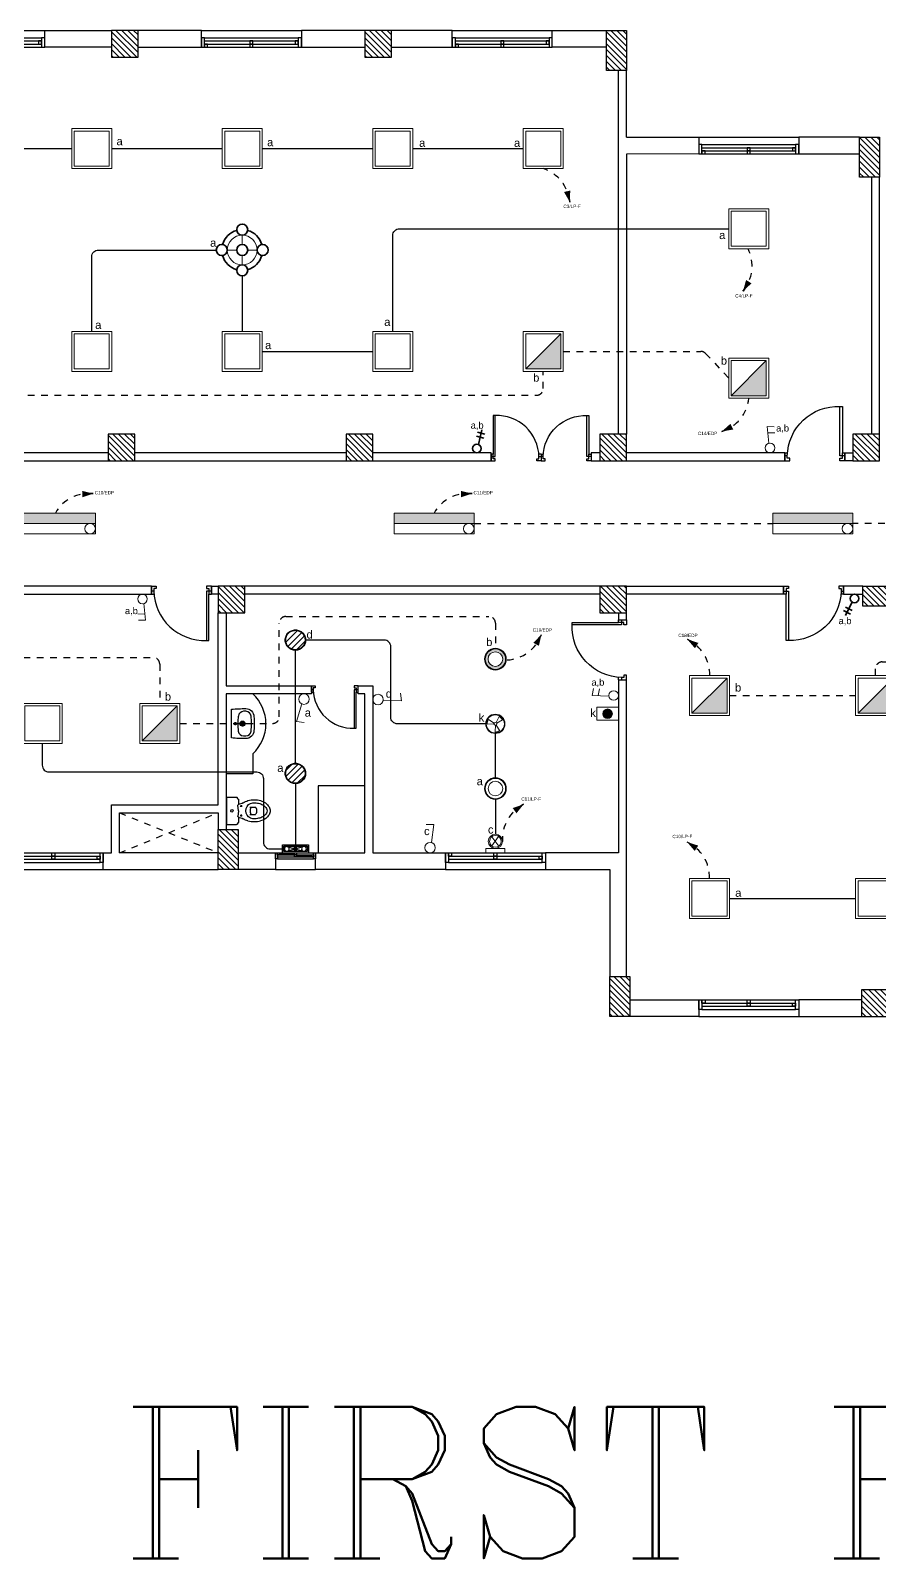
# Model space of a CAD drawing. Header units: metres. Extents: x -15180 to 61, y 475 to 24106.
# Drawn here: x 16.27 to 29, y 474.58 to 497.49 of the extents above; entities that cross this region are included whole.
import ezdxf

# ---------------------------------------------------------------- set-up
doc = ezdxf.new("R2010")
doc.units = ezdxf.units.M
doc.header["$MEASUREMENT"] = 0
for name, pattern in [('$0$DASHED2', [0.375, 0.25, -0.125]), ('A-1st-WALL$0$HIDDEN2', [0.1875, 0.125, -0.0625]), ('ACAD_ISO02W100', [15, 12, -3]), ('DASHED', [0.75, 0.5, -0.25]), ('DASHED2', [0.375, 0.25, -0.125]), ('HIDDEN', [0.375, 0.25, -0.125])]:
    doc.linetypes.add(name, pattern=pattern)
doc.layers.get('0').update_dxf_attribs({"color": 8})
for name, color, linetype, lineweight in [('.', 7, 'Continuous', 9), ('E-TEXT-I', 4, 'Continuous', 30), ('E-Wires-G', 6, 'Continuous', 35), ('lighting linea', 3, 'DASHED2', 0), ('Lighting W', 2, 'Continuous', 30), ('luminairs', 3, 'Continuous', 9), ('switches', 4, 'Continuous', 9)]:
    doc.layers.add(name, color=color, linetype=linetype, lineweight=lineweight)
for name, color, linetype in [('A-1st-TOI$0$A-FLOR-PFIX', 140, 'Continuous'), ('A-1st-WALL$0$A-DOOR', 151, 'Continuous'), ('A-1st-WALL$0$A-FLOR-OVHD', 120, 'A-1st-WALL$0$HIDDEN2'), ('A-1st-WALL$0$A-GLAZ', 121, 'Continuous'), ('A-1st-WALL$0$A-WALL', 254, 'Continuous'), ('A-1st-WALL$0$A-WALL-ELEV', 31, 'Continuous'), ('A-COL-FNL$0$A-COLS-CONC', 6, 'Continuous'), ('A-COL-FNL$0$A-HTCH', 80, 'Continuous'), ('A-HTCH', 80, 'Continuous'), ('E-LEADER', 30, 'Continuous'), ('elec AC-EQUIPMENT_(Existing)', 3, 'Continuous'), ('FAN', 100, 'DASHED'), ('Layer1', 24, 'ACAD_ISO02W100')]:
    doc.layers.add(name, color=color, linetype=linetype)
doc.styles.add('ROMANC', font='romanc.shx', dxfattribs={"height": 3})
doc.styles.get("Standard").update_dxf_attribs({"font": 'arial.ttf'})

# ---------------------------------------------------------------- blocks, each defined once
blk = doc.blocks.new('A-1st-TOI$0$xx')
for p, q in [((230842.965, 3373964.571), (230843.05, 3373964.571)), ((230842.985, 3373964.461), (230843.03, 3373964.461)), ((230843.007, 3373964.529), (230843.007, 3373964.629)), ((230843.007, 3373964.484), (230843.007, 3373964.439))]:
    blk.add_line(p, q)
blk.add_lwpolyline([(230843.222, 3373964.406), (230842.792, 3373964.406, -0.025815), (230842.782, 3373964.621, -0.414214), (230842.902, 3373964.741, -0.047619), (230843.112, 3373964.741, -0.414214), (230843.232, 3373964.621, -0.025815)], format="xyb", close=True)
for centre, radius in [((230843.007, 3373964.571), 0.0375), ((230843.007, 3373964.571), 0.026), ((230843.007, 3373964.461), 0.0175)]:
    blk.add_circle(centre, radius)
for centre, radius, start, end in [((230842.902, 3373964.62), 0.08, 96.1194, 179.7054), ((230843.007, 3373963.641), 1.065, 83.8806, 96.1194), ((230843.112, 3373964.62), 0.08, 0.2946, 83.8806), ((230844.868, 3373964.611), 2.046, 179.7054, 180.6902), ((230842.902, 3373964.588), 0.08, 180.6902, 263.8874), ((230843.007, 3373965.566), 1.065, 263.8874, 276.1126), ((230843.112, 3373964.587), 0.08, 276.1126, 359.3098), ((230841.146, 3373964.61), 2.046, 359.3098, 0.2946)]:
    blk.add_arc(centre, radius, start, end)
blk = doc.blocks.new('A-1st-TOI$0$TOILET')
at = {"layer": 'A-1st-TOI$0$A-FLOR-PFIX'}
for p, q in [((-206, 79), (-206, -69)), ((201, 83), (-201, 83)), ((206, 79), (206, -69)), ((-176, -95), (-202, -77)), ((-93, -97), (-170, -97)), ((-87, -90), (-90, -95)), ((0, -97), (-83, -88)), ((0, -97), (83, -88)), ((86, -90), (88, -95)), ((170, -97), (92, -97)), ((176, -95), (202, -77))]:
    blk.add_line(p, q, dxfattribs=at)
at = {"layer": 'A-1st-TOI$0$A-FLOR-PFIX', "color": 8}
for p, q in [((-57, -139), (-86, -139)), ((-72, -125), (-72, -154)), ((87, -139), (58, -139)), ((72, -124), (72, -154)), ((-53, -269), (-53, -354)), ((53, -269), (53, -354))]:
    blk.add_line(p, q, dxfattribs=at)
at = {"layer": 'A-1st-TOI$0$A-FLOR-PFIX', "extrusion": (0, 0, -1)}
for centre, major_axis, start_param, end_param in [((-201, 79), (3.27, -3.27), 2.356194, 3.926991), ((201, 79), (3.27, 3.27), 5.497787, 7.068583), ((-196, -69), (6.53, 6.53), 2.976444, 3.926991), ((-170, -88), (6.53, 6.53), 2.356194, 2.976444), ((88, -310), (177, 177), 4.208831, 4.530769), ((0, -329), (85.8, 85.8), 3.768292, 7.227283), ((-243, -96), (102, -102), -0.779719, -0.263382), ((-93, -93), (2.61, 2.61), 1.293407, 2.356194), ((-83, -92), (2.61, -2.61), 2.864203, 4.034681), ((83, -92), (2.61, -2.61), 3.819301, 5.127948), ((92, -93), (2.61, -2.61), 0.785398, 1.986355), ((243, -96), (102, 102), 3.404975, 3.921312), ((-88, -310), (177, -177), -1.389176, -1.067238), ((170, -88), (6.53, -6.53), 0.165149, 0.785398), ((196, -69), (6.53, -6.53), -0.785398, 0.165149), ((173, -335), (240, -240), 2.356194, 2.638034), ((173, -335), (240, 240), 3.645151, 3.926991), ((88, -360), (177, 177), 3.316917, 3.645151), ((173, -335), (207, -207), 2.074355, 2.310238), ((88, -360), (145, 145), 3.316917, 3.645151), ((-88, -360), (145, -145), -0.503558, -0.175324), ((-173, -335), (207, 207), 0.831354, 1.067238), ((-88, -360), (177, -177), -0.503558, -0.175324), ((-173, -335), (240, -240), -1.067238, -0.785398), ((-173, -335), (240, 240), 0.785398, 1.067238), ((34, -397), (131, -131), 1.320326, 1.74612), ((34, -397), (98.1, 98.1), 2.891122, 3.316917), ((0, -455), (83.6, -83.6), 0.785398, 1.320326), ((0, -455), (50.9, -50.9), 0.785398, 1.320326), ((0, -455), (50.9, 50.9), 1.821267, 2.356194), ((0, -455), (83.6, 83.6), 1.821267, 2.356194), ((-34, -397), (98.1, -98.1), -0.175324, 0.250471), ((-34, -397), (131, 131), 1.395472, 1.821267)]:
    blk.add_ellipse(centre, major_axis=major_axis, ratio=1, start_param=start_param, end_param=end_param, dxfattribs=at)
at = {"layer": 'A-1st-TOI$0$A-FLOR-PFIX', "color": 8, "extrusion": (0, 0, -1)}
for centre, major_axis, start_param, end_param in [((0, 0), (13.1, -13.1), 0.785398, 3.926991), ((0, 0), (13.1, -13.1), 3.926991, 7.068583), ((-72, -139), (5.72, 5.72), 3.926991, 7.068583), ((-72, -139), (5.72, 5.72), 0.785398, 3.926991), ((72, -139), (5.72, 5.72), 3.926991, 7.068583), ((72, -139), (5.72, 5.72), 0.785398, 3.926991), ((0, -435), (111, 111), 5.153406, 5.842169), ((-49, -354), (2.61, 2.61), 2.846054, 3.926991), ((0, -261), (76.9, -76.9), 0.295539, 1.275258), ((49, -354), (2.61, -2.61), -0.785398, 0.295539)]:
    blk.add_ellipse(centre, major_axis=major_axis, ratio=1, start_param=start_param, end_param=end_param, dxfattribs=at)
blk = doc.blocks.new('A-1st-TOI')
at = {"layer": 'A-1st-TOI$0$A-FLOR-PFIX'}
for p, q in [((18186, 5172), (17786, 5170)), ((17786, 5170), (17786, 3972)), ((18186, 4272), (18186, 3972)), ((18186, 3972), (17786, 3972)), ((19866, 3790), (19166, 3790)), ((19166, 3790), (19166, 2790)), ((19866, 2790), (19866, 3790)), ((19166, 2790), (19866, 2790))]:
    blk.add_line(p, q, dxfattribs=at)
blk.add_arc((17775, 4722), 609, 312.3788, 47.4217, dxfattribs=at)
at = {"layer": 'A-1st-TOI$0$A-FLOR-PFIX', "xscale": 1000, "yscale": 1000, "zscale": 1000, "rotation": 270}
blk.add_blockref('A-1st-TOI$0$xx', (-3373946538, 230847732), dxfattribs=at)
at = {"layer": 'A-1st-TOI$0$A-FLOR-PFIX', "rotation": 90}
blk.add_blockref('A-1st-TOI$0$TOILET', (17874, 3418), dxfattribs=at)
blk = doc.blocks.new('A-1st-WALL$0$DOO1')
at = {"layer": 'A-1st-WALL$0$A-DOOR'}
for q in [(-74, -74), (-34, -120)]:
    blk.add_line((-74, -120), q, dxfattribs=at)
blk.add_lwpolyline([(-37, -74), (-74, -74), (-74, 0), (0, 0), (0, -37), (-37, -37), (-37, -74, 0.418149), (752, -814)], format="xyb", dxfattribs=at)
blk.add_lwpolyline([(826, -74), (752, -74), (752, -814), (789, -814), (789, -120), (826, -120), (826, 0), (752, 0), (752, -37), (789, -37), (789, -120)], dxfattribs=at)
blk = doc.blocks.new('A-1st-WALL$0$Win 1600')
for p, q in [((-750, 150), (750, 150)), ((-750, 100), (750, 100)), ((-750, 50), (750, 50)), ((-750, 0), (750, 0))]:
    blk.add_line(p, q)
for points in [[(-800, 0), (-750, 0), (-750, 150), (-800, 150)], [(-750, 0), (-700, 0), (-700, 50), (-750, 50)], [(-25, 50), (25, 50), (25, 100), (-25, 100)], [(-25, 0), (25, 0), (25, 50), (-25, 50)], [(700, 50), (750, 50), (750, 100), (700, 100)], [(750, 0), (800, 0), (800, 150), (750, 150)]]:
    blk.add_lwpolyline(points, close=True)
blk = doc.blocks.new('A-1st-WALL$0$Win 1000')
for p, q in [((-450, 150), (450, 150)), ((-450, 100), (450, 100)), ((-450, 50), (450, 50)), ((-450, 0), (450, 0)), ((-25, 25), (-400, 25)), ((25, 75), (400, 75))]:
    blk.add_line(p, q)
for points in [[(-500, 0), (-450, 0), (-450, 150), (-500, 150)], [(-450, 0), (-400, 0), (-400, 50), (-450, 50)], [(-25, 50), (25, 50), (25, 100), (-25, 100)], [(-25, 0), (25, 0), (25, 50), (-25, 50)], [(400, 50), (450, 50), (450, 100), (400, 100)], [(450, 0), (500, 0), (500, 150), (450, 150)]]:
    blk.add_lwpolyline(points, close=True)
blk = doc.blocks.new('A-1st-WALL')
blk.add_line((23671, 5380), (23791, 5380))
at = {"layer": 'A-1st-WALL$0$A-FLOR-OVHD'}
for p, q in [((16186, 2786), (17666, 3390)), ((16186, 3390), (17666, 2790))]:
    blk.add_line(p, q, dxfattribs=at)
at = {"layer": 'A-1st-WALL$0$A-WALL'}
for p, q in [((15066, 14866), (15066, 15116)), ((15066, 15116), (16066, 15116)), ((17416, 15116), (16466, 15116)), ((17416, 14866), (17416, 15116)), ((19866, 15116), (18916, 15116)), ((18916, 15116), (18916, 14866)), ((21179, 15116), (20266, 15116)), ((21179, 14866), (21179, 15116)), ((22679, 15116), (23491, 15116)), ((22679, 14866), (22679, 15116)), ((16066, 14866), (15066, 14866)), ((16466, 14866), (17416, 14866)), ((18916, 14866), (19866, 14866)), ((20266, 14866), (21179, 14866)), ((23491, 14866), (22679, 14866)), ((23671, 9066), (23671, 14516)), ((23791, 13516), (23791, 14516)), ((23791, 13516), (24876, 13516)), ((24876, 13516), (24876, 13266)), ((27286, 13516), (26376, 13516)), ((26376, 13516), (26376, 13266)), ((24876, 13266), (23791, 13264)), ((23791, 13264), (23791, 9066)), ((26376, 13266), (27286, 13266)), ((27466, 12916), (27466, 9066)), ((27586, 9066), (27586, 12916)), ((16016, 8786), (14325, 8786)), ((19586, 8786), (16416, 8786)), ((21760, 8786), (19986, 8786)), ((21760, 8666), (21760, 8786)), ((23391, 8785), (23260, 8786)), ((23260, 8786), (23260, 8666)), ((26167, 8786), (23791, 8786)), ((26167, 8666), (26167, 8786)), ((27067, 8666), (27067, 8786)), ((27067, 8786), (27186, 8786)), ((14325, 8666), (16016, 8666)), ((16416, 8666), (19586, 8666)), ((19986, 8666), (21760, 8666)), ((23260, 8666), (23391, 8665)), ((23791, 8666), (26167, 8666)), ((27186, 8666), (27067, 8666)), ((16666, 6786), (12666, 6786)), ((12666, 6666), (16666, 6666)), ((16666, 6786), (16666, 6666)), ((17566, 6786), (17566, 6666)), ((17566, 6786), (17666, 6786)), ((17666, 6666), (17566, 6666)), ((23386, 6786), (18066, 6786)), ((23386, 6666), (18066, 6666)), ((23791, 6786), (26149, 6786)), ((26149, 6666), (23791, 6666)), ((26149, 6786), (26149, 6666)), ((27336, 6786), (27049, 6786)), ((27049, 6786), (27049, 6666)), ((27049, 6666), (27336, 6666)), ((17666, 3506), (17666, 6386)), ((17786, 6386), (17786, 5290)), ((23671, 6386), (23671, 6280)), ((23671, 6280), (23791, 6280)), ((23791, 6280), (23791, 6386)), ((17786, 5290), (19066, 5290)), ((19066, 5290), (19066, 5170)), ((19766, 5170), (19766, 5290)), ((19766, 5290), (19986, 5290)), ((19986, 5290), (19986, 2786)), ((23671, 5380), (23671, 2786)), ((23791, 932), (23791, 5380)), ((19066, 5170), (17786, 5170)), ((17786, 5170), (17786, 3136)), ((19866, 5170), (19766, 5170)), ((19866, 2786), (19866, 5170)), ((16066, 2786), (16066, 3506)), ((16066, 3506), (17666, 3506)), ((16186, 2786), (16186, 3390)), ((16186, 3390), (17666, 3390)), ((17666, 3390), (17666, 3136)), ((15945, 2536), (15945, 2786)), ((15945, 2786), (16066, 2786)), ((17666, 2790), (16186, 2786)), ((17966, 2786), (18526, 2786)), ((18526, 2786), (18526, 2536)), ((19126, 2540), (19126, 2786)), ((19126, 2786), (19866, 2786)), ((19986, 2786), (21076, 2786)), ((21076, 2786), (21076, 2540)), ((23671, 2786), (22576, 2786)), ((22576, 2786), (22576, 2536)), ((15945, 2536), (17666, 2536)), ((18526, 2536), (17966, 2536)), ((21076, 2540), (19126, 2540)), ((22576, 2536), (23541, 2536)), ((23541, 2536), (23541, 932)), ((23841, 582), (24876, 582)), ((24876, 582), (24876, 332)), ((27316, 582), (26376, 582)), ((26376, 582), (26376, 332)), ((24876, 332), (23841, 332)), ((26376, 332), (27316, 333))]:
    blk.add_line(p, q, dxfattribs=at)
at = {"layer": 'A-1st-WALL$0$A-WALL-ELEV'}
for p, q in [((13566, 15116), (15066, 15116)), ((17416, 15116), (18916, 15116)), ((21179, 15116), (22679, 15116)), ((24876, 13516), (26376, 13516)), ((14445, 2536), (15945, 2536)), ((18526, 2536), (19126, 2536)), ((21076, 2536), (22576, 2536)), ((24876, 332), (26376, 332))]:
    blk.add_line(p, q, dxfattribs=at)
at = {"layer": 'A-1st-WALL$0$A-DOOR', "xscale": -1}
for p, rotation in [((26241, 8666), 180), ((23791, 5454), 270.000000007871)]:
    blk.add_blockref('A-1st-WALL$0$DOO1', p, dxfattribs=dict(at, rotation=rotation))
at = {"layer": 'A-1st-WALL$0$A-DOOR'}
for p, xscale, yscale, zscale, rotation in [((22449, 8666), 0.8335380578479997, 0.8335380578479997, 0.8335380578479997, 179.9999999921326), ((22572, 8666), -0.833538057848006, 0.8335380578480058, 0.8335380578479997, 179.9999799067942), ((19123, 5290), 0.7780309869113328, 0.7780309869113328, 0.7780309869113328, 359.9999999921326)]:
    blk.add_blockref('A-1st-WALL$0$DOO1', p, dxfattribs=dict(at, xscale=xscale, yscale=yscale, zscale=zscale, rotation=rotation))
blk.add_blockref('A-1st-WALL$0$DOO1', (16740, 6786), dxfattribs=at)
at = {"layer": 'A-1st-WALL$0$A-DOOR', "xscale": -1}
blk.add_blockref('A-1st-WALL$0$DOO1', (26975, 6786), dxfattribs=at)
at = {"layer": 'A-1st-WALL$0$A-GLAZ', "xscale": 0.9374999999999997, "yscale": 0.9374999999999997, "zscale": 0.9374999999999997}
for p in [(14316, 14866), (18166, 14866), (21929, 14866), (25626, 13266)]:
    blk.add_blockref('A-1st-WALL$0$Win 1600', p, dxfattribs=at)
at = {"layer": 'A-1st-WALL$0$A-GLAZ', "rotation": 180}
for name, p, xscale, yscale, zscale in [('A-1st-WALL$0$Win 1600', (15195, 2786), -0.9374999999999997, 0.9374999999999997, 0.9374999999999997), ('A-1st-WALL$0$Win 1000', (18826, 2786), -0.5999999999097964, 0.5999999999097964, 0.5999999999097964), ('A-1st-WALL$0$Win 1600', (21826, 2786), -0.9374999999999997, 0.9374999999999997, 0.9374999999999997), ('A-1st-WALL$0$Win 1600', (25626, 582), -0.9374999999999997, 0.9374999999999997, 0.9374999999999997)]:
    blk.add_blockref(name, p, dxfattribs=dict(at, xscale=xscale, yscale=yscale, zscale=zscale))
blk = doc.blocks.new('A-COL-FNL')
at = {"layer": 'A-COL-FNL$0$A-HTCH'}
h = blk.add_hatch(dxfattribs=at)
h.set_pattern_fill('ANSI31', color=256, scale=500, angle=90)
h.paths.add_polyline_path([(16466, 15116), (16066, 15116), (16066, 14716), (16466, 14716)])
h = blk.add_hatch(dxfattribs=at)
h.set_pattern_fill('ANSI31', color=256, scale=500, angle=90)
h.paths.add_polyline_path([(20266, 15116), (19866, 15116), (19866, 14716), (20266, 14716)])
h = blk.add_hatch(dxfattribs=at)
h.set_pattern_fill('ANSI31', color=256, scale=500, angle=90)
h.paths.add_polyline_path([(23491, 15116), (23791, 15116), (23791, 14516), (23491, 14516)])
h = blk.add_hatch(dxfattribs=at)
h.set_pattern_fill('ANSI31', color=256, scale=500, angle=90)
h.paths.add_polyline_path([(27286, 13516), (27586, 13516), (27586, 12916), (27286, 12916)])
h = blk.add_hatch(dxfattribs=at)
h.set_pattern_fill('ANSI31', color=256, scale=500, angle=90)
h.paths.add_polyline_path([(16416, 9066), (16016, 9066), (16016, 8666), (16416, 8666)])
h = blk.add_hatch(dxfattribs=at)
h.set_pattern_fill('ANSI31', color=256, scale=500, angle=90)
h.paths.add_polyline_path([(19986, 9066), (19586, 9066), (19586, 8666), (19986, 8666)])
h = blk.add_hatch(dxfattribs=at)
h.set_pattern_fill('ANSI31', color=256, scale=500, angle=90)
h.paths.add_polyline_path([(23791, 8666), (23791, 9066), (23391, 9066), (23391, 8666)])
h = blk.add_hatch(dxfattribs=at)
h.set_pattern_fill('ANSI31', color=256, scale=500, angle=90)
h.paths.add_polyline_path([(27586, 8666), (27586, 9066), (27186, 9066), (27186, 8666)])
h = blk.add_hatch(dxfattribs=at)
h.set_pattern_fill('ANSI31', color=256, scale=500, angle=90)
h.paths.add_polyline_path([(18066, 6786), (17666, 6786), (17666, 6386), (18066, 6386)])
h = blk.add_hatch(dxfattribs=at)
h.set_pattern_fill('ANSI31', color=256, scale=500, angle=90)
h.paths.add_polyline_path([(23791, 6386), (23791, 6786), (23391, 6786), (23391, 6386)])
h = blk.add_hatch(dxfattribs=at)
h.set_pattern_fill('ANSI31', color=256, scale=500, angle=90)
h.paths.add_polyline_path([(27336, 6486), (27336, 6786), (27836, 6786), (27836, 6486)])
h = blk.add_hatch(dxfattribs=at)
h.set_pattern_fill('ANSI31', color=256, scale=500, angle=90)
h.paths.add_polyline_path([(17666, 3136), (17966, 3136), (17966, 2536), (17666, 2536)])
h = blk.add_hatch(dxfattribs=at)
h.set_pattern_fill('ANSI31', color=256, scale=500, angle=90)
h.paths.add_polyline_path([(23541, 932), (23841, 932), (23841, 332), (23541, 332)])
h = blk.add_hatch(dxfattribs=at)
h.set_pattern_fill('ANSI31', color=256, scale=500, angle=90)
h.paths.add_polyline_path([(27716, 332), (27716, 732), (27316, 732), (27316, 332)])
at = {"layer": 'A-COL-FNL$0$A-COLS-CONC'}
for points in [[(16066, 14716), (16466, 14716), (16466, 15116), (16066, 15116)], [(19866, 14716), (20266, 14716), (20266, 15116), (19866, 15116)], [(23491, 15116), (23791, 15116), (23791, 14516), (23491, 14516)], [(27286, 13516), (27586, 13516), (27586, 12916), (27286, 12916)], [(16016, 8666), (16416, 8666), (16416, 9066), (16016, 9066)], [(19586, 8666), (19986, 8666), (19986, 9066), (19586, 9066)], [(23791, 8666), (23791, 9066), (23391, 9066), (23391, 8666)], [(27586, 8666), (27586, 9066), (27186, 9066), (27186, 8666)], [(17666, 6386), (18066, 6386), (18066, 6786), (17666, 6786)], [(23791, 6386), (23791, 6786), (23391, 6786), (23391, 6386)], [(27336, 6486), (27336, 6786), (27836, 6786), (27836, 6486)], [(17666, 3136), (17966, 3136), (17966, 2536), (17666, 2536)], [(23541, 932), (23841, 932), (23841, 332), (23541, 332)], [(27716, 332), (27716, 732), (27316, 732), (27316, 332)]]:
    blk.add_lwpolyline(points, close=True, dxfattribs=at)
blk = doc.blocks.new('60 x60')
at = {"layer": 'luminairs', "color": 3}
for points in [[(-0.6, -0.6), (0, -0.6), (0, 0), (-0.6, 0)], [(-0.563, -0.563), (-0.037, -0.563), (-0.037, -0.037), (-0.563, -0.037)]]:
    blk.add_lwpolyline(points, close=True, dxfattribs=at)
blk = doc.blocks.new('6w')
at = {"layer": 'A-HTCH', "ltscale": 0.5}
h = blk.add_hatch(dxfattribs=at)
h.set_pattern_fill('ANSI31', color=4, scale=0.2)
h.set_pattern_definition([(45, (26.984813, -391.67108), (-0.0176776695, 0.0176776695), [])])
h.paths.add_polyline_path([(0.0553, 0, 1), (-0.0553, 0, 1)])
at = {"layer": 'Layer1', "color": 6}
for radius in [0.059, 0.0582, 0.0573, 0.0565]:
    blk.add_circle((0, 0), radius, dxfattribs=at)
blk = doc.blocks.new('ghj')
at = {"layer": 'luminairs', "color": 4}
for radius in [0.258, 0.254, 0.251, 0.247, 0.242, 0.173]:
    blk.add_circle((-585.379, 173.54), radius, dxfattribs=at)
blk = doc.blocks.new('fdr')
at = {"layer": 'luminairs'}
for p, q in [((-234.38, 29.094), (-234.3, 28.987)), ((-234.298, 29.093), (-234.377, 28.985))]:
    blk.add_line(p, q, dxfattribs=at)
blk.add_lwpolyline([(-234.231, 29.172), (-234.449, 29.172), (-234.449, 29.122), (-234.231, 29.122)], close=True, dxfattribs=at)
at = {"layer": 'luminairs', "color": 2, "linetype": 'Continuous', "lineweight": 20}
for radius in [0.0813, 0.0669]:
    blk.add_circle((-234.34, 29.041), radius, dxfattribs=at)
blk = doc.blocks.new('CHANDI1')
at = {"color": 2}
for p, q in [((1281638, 112055), (1281638, 111915)), ((1281555, 111832), (1281415, 111832)), ((1281861, 111832), (1281720, 111832)), ((1281638, 111749), (1281638, 111609))]:
    blk.add_line(p, q, dxfattribs=at)
blk.add_circle((1281638, 111832), 223, dxfattribs=at)
at = {"layer": 'E-Wires-G', "color": 4}
for centre in [(1281638, 112138), (1281332, 111832), (1281638, 111832), (1281944, 111832), (1281638, 111526)]:
    blk.add_circle(centre, 82.8, dxfattribs=at)
at = {"layer": 'E-Wires-G', "color": 2}
for start, end in [(105.5602, 164.4398), (15.5602, 74.4398), (195.5602, 254.4398), (285.5602, 344.4398)]:
    blk.add_arc((1281638, 111832), 306, start, end, dxfattribs=at)
blk = doc.blocks.new('F2E')
at = {"layer": '.', "linetype": 'Continuous', "lineweight": 0, "ltscale": 0.4}
h = blk.add_hatch(color=3, dxfattribs=at)
h.dxf.hatch_style = 1
h.paths.add_polyline_path([(0.263, 0.263), (-0.263, -0.263), (0.263, -0.263)])
at = {"layer": 'luminairs', "linetype": 'Continuous', "lineweight": 0, "ltscale": 0.4}
blk.add_line((-0.263, -0.263), (0.263, 0.263), dxfattribs=at)
at = {"layer": 'luminairs', "color": 3}
for points in [[(0.3, 0.3), (-0.3, 0.3), (-0.3, -0.3), (0.3, -0.3)], [(0.263, 0.263), (-0.263, 0.263), (-0.263, -0.263), (0.263, -0.263)]]:
    blk.add_lwpolyline(points, close=True, dxfattribs=at)
blk = doc.blocks.new('F5E')
at = {"layer": '.', "linetype": 'Continuous', "lineweight": 0, "ltscale": 0.4}
h = blk.add_hatch(color=4, dxfattribs=at)
h.dxf.hatch_style = 1
h.paths.add_polyline_path([(-0.153, 0, 1), (0.153, 0, 1)])
h.paths.add_polyline_path([(0.11, 0, -1), (-0.11, 0, -1)], flags=16)
at = {"layer": 'luminairs', "color": 4}
for radius in [0.163, 0.161, 0.159, 0.156, 0.153, 0.11]:
    blk.add_circle((0, 0), radius, dxfattribs=at)
blk = doc.blocks.new('F3E')
at = {"layer": '.', "linetype": 'Continuous', "lineweight": 0, "ltscale": 0.4}
h = blk.add_hatch(color=4, dxfattribs=at)
h.dxf.hatch_style = 1
h.paths.add_polyline_path([(-0.6, 0.156), (-0.6, 0), (0.51, 0, -0.070757), (0.532, 0), (0.6, 0), (0.6, 0.156)])
at = {"layer": 'luminairs', "color": 4}
blk.add_line((-0.6, 0), (0.6, 0), dxfattribs=at)
blk.add_lwpolyline([(0.6, -0.156), (-0.6, -0.156), (-0.6, 0.156), (0.6, 0.156), (0.6, -0.156)], dxfattribs=at)
blk.add_circle((0.521, -0.078), 0.0788, dxfattribs=at)
blk = doc.blocks.new('A$C48E663F1')
at = {"layer": 'switches', "color": 4, "linetype": 'Continuous', "ltscale": 0.02}
for p, q in [((0.092, 0.175), (0.006, 0.202)), ((0.035, 0.051), (0.125, 0.247)), ((0.125, 0.247), (0.039, 0.273))]:
    blk.add_line(p, q, dxfattribs=at)
blk.add_circle((0, 0), 0.0616, dxfattribs=at)
blk = doc.blocks.new('3')
at = {"layer": 'Layer1', "color": 4, "linetype": 'Continuous', "lineweight": 35, "ltscale": 0.02}
for p, q in [((-269.519, 47.114), (-269.354, 47.233)), ((-269.407, 47.131), (-269.465, 47.216)), ((-269.361, 47.162), (-269.42, 47.247))]:
    blk.add_line(p, q, dxfattribs=at)
blk.add_circle((-269.571, 47.087), 0.0583, dxfattribs=at)
blk = doc.blocks.new('s sw')
at = {"layer": 'switches', "color": 4, "linetype": 'Continuous', "ltscale": 0.02}
for p, q in [((0.042, 0.137), (0.152, 0.374)), ((0.152, 0.374), (0.047, 0.406))]:
    blk.add_line(p, q, dxfattribs=at)
blk.add_circle((0, 0.075), 0.0748, dxfattribs=at)
blk = doc.blocks.new('*X14')
at = {"color": 0}
for p, q in [((15.928, -9.36), (15.961, -9.326)), ((15.961, -9.393), (15.928, -9.361)), ((15.929, -9.368), (15.969, -9.327)), ((15.929, -9.35), (15.951, -9.328)), ((15.969, -9.393), (15.929, -9.353)), ((15.95, -9.391), (15.93, -9.371)), ((15.931, -9.374), (15.976, -9.33)), ((15.975, -9.39), (15.931, -9.346)), ((15.934, -9.38), (15.981, -9.333)), ((15.981, -9.387), (15.934, -9.34)), ((15.986, -9.383), (15.938, -9.336)), ((15.939, -9.385), (15.986, -9.337)), ((15.989, -9.378), (15.943, -9.332)), ((15.944, -9.388), (15.99, -9.342)), ((15.992, -9.372), (15.949, -9.329)), ((15.95, -9.391), (15.993, -9.348)), ((15.994, -9.365), (15.956, -9.327)), ((15.957, -9.393), (15.994, -9.355)), ((15.995, -9.357), (15.965, -9.327)), ((15.965, -9.393), (15.994, -9.364)), ((15.991, -9.344), (15.977, -9.331)), ((15.979, -9.388), (15.989, -9.378))]:
    blk.add_line(p, q, dxfattribs=at)
blk = doc.blocks.new('A$C59890BCA_(Existing)')
at = {"layer": 'elec AC-EQUIPMENT_(Existing)'}
for p, q in [((0.301, 0.341), (0.089, 0.341)), ((0.089, 0.341), (0.089, -0.337)), ((0.266, 0.306), (0.124, 0.306)), ((0.124, 0.306), (0.124, -0.301)), ((0.131, 0.23), (0.181, 0.053)), ((0.207, 0.053), (0.258, 0.23)), ((0.266, -0.301), (0.266, 0.306)), ((0.301, -0.337), (0.301, 0.341)), ((0.089, -0.337), (0.301, -0.337)), ((0.124, -0.301), (0.266, -0.301)), ((0.131, -0.215), (0.181, -0.038)), ((0.207, -0.038), (0.258, -0.215))]:
    blk.add_line(p, q, dxfattribs=at)
blk.add_lwpolyline([(0.556, 0.007, 0, 0.0677, 0), (0.421, 0.007, 0, 0, 0), (0.06, 0.007, 0, 0, 0), (0.026, -0.075, 0, 0, 0), (0.026, 0.101, 0, 0, 0), (-0.008, 0.007, 0, 0, 0), (-0.198, 0.007, 0, 0, 0)], format="xyseb", dxfattribs=at)
for centre, radius in [((0.194, 0.23), 0.0637), ((0.194, 0.007), 0.0472), ((0.194, -0.215), 0.0637)]:
    blk.add_circle(centre, radius, dxfattribs=at)
at = {"layer": 'elec AC-EQUIPMENT_(Existing)', "xscale": -1.409865667889067, "yscale": 1.409865667889067, "zscale": 1.409865667889067, "rotation": 90}
blk.add_blockref('*X14', (-13.002, 22.51), dxfattribs=at)
blk = doc.blocks.new('A$C6E751D52')
at = {"layer": 'elec AC-EQUIPMENT_(Existing)', "ltscale": 0.002, "xscale": -0.5752911526835623, "yscale": 0.5752911526835623, "zscale": 0.5752911526835623, "rotation": 270.1146881545241}
blk.add_blockref('A$C59890BCA_(Existing)', (0.751, -0.423), dxfattribs=at)
blk = doc.blocks.new('FANN')
at = {"color": 4, "linetype": 'Continuous', "lineweight": 0}
for radius in [0.646, 0.606, 0.0975]:
    blk.add_circle((73.86, 106.47), radius, dxfattribs=at)
at = {"layer": 'FAN', "color": 2, "linetype": 'Continuous', "lineweight": 0}
for p, q in [((73.86, 106.56), (73.85, 107.01)), ((73.92, 106.55), (74.15, 106.93)), ((73.77, 106.47), (73.32, 106.49)), ((73.78, 106.42), (73.4, 106.18)), ((73.91, 106.38), (74.12, 105.98)), ((73.95, 106.42), (74.34, 106.2)), ((74.25, 106.08), (74.25, 106.08))]:
    blk.add_line(p, q, dxfattribs=at)
for start, end in [(57.7875, 91.3243), (177.7875, 211.3243), (297.7875, 331.3243)]:
    blk.add_arc((73.86, 106.47), 0.546, start, end, dxfattribs=at)
blk = doc.blocks.new('SPEED SW')
at = {"layer": '.', "linetype": 'Continuous', "ltscale": 0.4}
h = blk.add_hatch(color=2, dxfattribs=at)
h.dxf.hatch_style = 1
h.paths.add_polyline_path([(-0.05, 0.113, 1), (0.05, 0.113, 1)])
at = {"layer": 'lighting linea', "color": 4, "linetype": 'Continuous', "ltscale": 0.4}
blk.add_lwpolyline([(0.068, 0.225), (-0.068, 0.225), (-0.068, 0), (0.068, 0)], close=True, dxfattribs=at)
blk.add_circle((0, 0.113), 0.05, dxfattribs=at)
blk = doc.blocks.new('*U133')
blk.add_line((233, 512), (309, 560))
blk.add_lwpolyline([(309, 560, 0, 96, 0), (175, 462, 96, 96, 0)], format="xyseb")
at = {"linetype": 'HIDDEN', "ltscale": 0.2}
blk.add_arc((581, 44), 583, 117.8068, 184.3237, dxfattribs=at)
blk = doc.blocks.new('*U136')
blk.add_line((-559, -64), (-628, -122))
blk.add_lwpolyline([(-628, -122, 0, 96, 0), (-493, -24, 96, 96, 0)], format="xyseb")
at = {"linetype": 'HIDDEN', "ltscale": 0.2}
blk.add_arc((-221, -539), 583, 67.7241, 134.241, dxfattribs=at)

msp = doc.modelspace()

# ---------------------------------------------------------------- linework, layer by layer
at = {"layer": 'Lighting W', "linetype": 'Continuous', "lineweight": 30, "ltscale": 0.4}
for points in [[(15.228, 495.721), (16.885, 495.721)], [(17.485, 495.721), (19.142, 495.721)], [(19.742, 495.721), (21.399, 495.721)], [(21.999, 495.721), (23.656, 495.721)], [(19.442, 493.812), (19.442, 492.981)], [(19.742, 492.681), (21.399, 492.681)], [(20.239, 486.506), (20.239, 488.201)], [(23.239, 486.291), (23.239, 486.953)], [(20.239, 486.201), (20.239, 485.283)], [(23.239, 485.964), (23.239, 485.442)], [(26.75, 484.478), (28.642, 484.478)]]:
    msp.add_lwpolyline(points, dxfattribs=at)
for points in [[(21.699, 492.981), (21.699, 494.42, -0.414214), (21.799, 494.52), (26.739, 494.52)], [(17.185, 492.981), (17.185, 494.101, -0.414214), (17.285, 494.201), (19.053, 494.201)], [(23.095, 487.097), (21.77, 487.097, -0.414214), (21.67, 487.197), (21.67, 488.253, 0.414214), (21.57, 488.353), (20.392, 488.353)], [(16.442, 486.803), (16.442, 486.475, 0.414214), (16.542, 486.375), (19.66, 486.375, -0.414214), (19.76, 486.275), (19.76, 485.322, 0.414214), (19.86, 485.222), (20.047, 485.222)]]:
    msp.add_lwpolyline(points, format="xyb", dxfattribs=at)
at = {"layer": 'Lighting W', "color": 1, "linetype": 'DASHED2', "lineweight": 30, "ltscale": 0.4}
for points in [[(24.256, 492.681), (26.318, 492.681, -0.206997), (26.391, 492.65), (26.739, 492.279)], [(14.928, 492.381), (14.928, 492.124, 0.414214), (15.028, 492.024), (23.856, 492.024, 0.414214), (23.956, 492.124), (23.956, 492.381)], [(18.504, 487.103), (19.898, 487.103, 0.414214), (19.998, 487.203), (19.998, 488.608, -0.414214), (20.098, 488.708), (23.139, 488.708, -0.414214), (23.239, 488.608), (23.239, 488.231)], [(12.163, 488.093), (18.104, 488.093, -0.414214), (18.204, 487.993), (18.204, 487.403)], [(28.942, 487.82), (28.942, 487.926, -0.414214), (29.042, 488.026), (34.279, 488.026)]]:
    msp.add_lwpolyline(points, format="xyb", dxfattribs=at)
for points in [[(22.919, 490.101), (27.399, 490.101)], [(33.079, 490.098), (28.599, 490.101)], [(26.75, 487.52), (28.642, 487.52)]]:
    msp.add_lwpolyline(points, dxfattribs=at)

# ---------------------------------------------------------------- block references
at = {"xscale": 0.001, "yscale": 0.001, "zscale": 0.001}
for name in ['A-1st-WALL', 'A-1st-TOI']:
    msp.add_blockref(name, (1.413, 482.375), dxfattribs=at)
at = {"layer": 'E-LEADER', "xscale": 0.001, "yscale": 0.001, "zscale": 0.001}
for name, p, rotation in [('*U133', (23.956, 495.421), 247.4177100042262), ('*U133', (27.028, 494.22), 202.123971532032), ('*U133', (27.039, 491.977), 169.8147414546835), ('*U133', (16.639, 490.257), 326.008761348731), ('*U133', (22.319, 490.257), 326.008761348731), ('*U136', (23.415, 488.055), 205.5488647257825), ('*U136', (26.453, 487.817), 290.5206615295612), ('*U133', (23.346, 485.335), 359.263994000925), ('*U136', (26.45, 484.778), 290.5206615295612)]:
    msp.add_blockref(name, p, dxfattribs=dict(at, rotation=rotation))
at = {"layer": 'E-TEXT-I', "linetype": 'DASHED2', "lineweight": 30, "ltscale": 0.4, "rotation": 180}
msp.add_blockref('A$C6E751D52', (20.994, 484.911), dxfattribs=at)
at = {"layer": 'FAN', "color": 9, "linetype": 'ByBlock', "xscale": -0.2236439492917744, "yscale": 0.2236439492917744, "zscale": 0.2236439492917744, "rotation": 180}
msp.add_blockref('FANN', (6.72, 510.908), dxfattribs=at)
at = {"layer": 'lighting linea', "color": 2, "linetype": 'DASHED', "ltscale": 0.4, "xscale": 0.001, "yscale": 0.001, "zscale": 0.001}
msp.add_blockref('A-COL-FNL', (1.413, 482.375), dxfattribs=at)
at = {"layer": 'lighting linea', "color": 6, "linetype": 'Continuous', "xscale": 1.441647957748151, "yscale": 1.441647957748151, "zscale": 1.441647957748151, "rotation": 89.99999999999999}
msp.add_blockref('SPEED SW', (25.084, 487.248), dxfattribs=at)
at = {"layer": 'luminairs', "color": 2}
for p, rotation in [((16.885, 495.421), 180.000000063539), ((19.142, 495.421), 180.000000063539), ((21.399, 495.421), 180.000000063539), ((23.656, 495.421), 180.000000063539), ((26.739, 494.22), 180.000000063539), ((16.885, 492.381), 180.000000063539), ((19.142, 492.381), 180.000000063539), ((21.399, 492.381), 180.000000063539), ((16.142, 486.803), 180.0000000059406), ((26.15, 484.178), 180.0000000059406), ((28.642, 484.178), 180.0000000059406)]:
    msp.add_blockref('60 x60', p, dxfattribs=dict(at, rotation=rotation))
at = {"layer": 'luminairs', "color": 7, "xscale": -0.001, "yscale": 0.001, "zscale": 0.001}
msp.add_blockref('CHANDI1', (1301.079, 382.369), dxfattribs=at)
at = {"layer": 'luminairs', "linetype": 'Continuous', "lineweight": 0}
for name, p in [('F2E', (23.956, 492.681)), ('F2E', (27.039, 492.279)), ('F3E', (16.639, 490.101)), ('F3E', (22.319, 490.101)), ('F3E', (27.999, 490.101)), ('F5E', (23.239, 488.067)), ('F2E', (26.45, 487.52)), ('F2E', (28.942, 487.52)), ('F2E', (18.204, 487.103))]:
    msp.add_blockref(name, p, dxfattribs=at)
at = {"layer": 'luminairs', "color": 3, "linetype": 'Continuous', "xscale": 2.588312026296157, "yscale": 2.588312026296157, "zscale": 2.588312026296157}
for p in [(20.239, 488.353), (20.239, 486.353)]:
    msp.add_blockref('6w', p, dxfattribs=at)
at = {"layer": 'luminairs', "xscale": 0.6322514717941125, "yscale": 0.6322514717941125, "zscale": 0.6322514717941125}
msp.add_blockref('ghj', (393.346, 376.406), dxfattribs=at)
at = {"layer": 'luminairs', "xscale": 1.315405834040897, "yscale": 1.315405834040897, "zscale": 1.315405834040897, "rotation": 180}
msp.add_blockref('fdr', (-285.013, 523.535), dxfattribs=at)
at = {"layer": 'switches', "color": 3, "linetype": '$0$DASHED2', "xscale": 1.104642451289241, "yscale": 1.104642451289241, "zscale": 1.104642451289241}
for p, rotation in [((280.749, 649.097), 41.39186677686126), ((-257.759, 392.218), 208.5765318981973)]:
    msp.add_blockref('3', p, dxfattribs=dict(at, rotation=rotation))
at = {"layer": 'switches', "color": 0, "lineweight": -3, "extrusion": (0, 0, -1), "zscale": -1.166447618007069}
for p, xscale, yscale, rotation in [((-27.358, 491.233), 1.166447618007069, 1.166447618007069, 18.98384420697078), ((-17.946, 488.969), 1.166447618007069, 1.166447618007069, 198.9838442069708), ((-25.012, 487.522), 1.166447618007068, 1.166447618007068, 297.176676976721)]:
    msp.add_blockref('A$C48E663F1', p, dxfattribs=dict(at, xscale=xscale, yscale=yscale, rotation=rotation))
at = {"layer": 'switches', "xscale": 1.051956995016581, "yscale": 1.051956995016581, "zscale": 1.051956995016581}
for p, rotation in [((20.356, 487.545), 188.7024804238131), ((21.406, 487.43), 293.7554891720839), ((22.283, 485.165), 17.74622462163735)]:
    msp.add_blockref('s sw', p, dxfattribs=dict(at, rotation=rotation))

# ---------------------------------------------------------------- texts
at = {"layer": 'E-TEXT-I', "color": 3, "linetype": 'DASHED', "lineweight": 0, "ltscale": 0.4}
for s, p in [('C3/LP-F', (24.259, 494.83)), ('C4/LP-F', (26.836, 493.489)), ('C14/EDP', (26.277, 491.426)), ('C10/EDP', (17.23, 490.538)), ('C11/EDP', (22.91, 490.538)), ('C19/EDP', (23.799, 488.479)), ('C18/EDP', (25.982, 488.398)), ('C11/LP-F', (23.627, 485.945)), ('C10/LP-F', (25.894, 485.383))]:
    msp.add_text(s, height=0.0499, dxfattribs=at).set_placement(p)
at = {"layer": 'E-TEXT-I', "color": 3, "lineweight": 0, "style": 'ROMANC'}
msp.add_text('FIRST FLOOR', height=2.27128, dxfattribs=at).set_placement((17.612, 474.584))
at = {"layer": 'E-TEXT-I', "linetype": 'DASHED2', "lineweight": 30, "ltscale": 0.4, "char_height": 0.12, "attachment_point": 1}
for s, insert in [('a', (17.556, 495.892)), ('a', (19.815, 495.877)), ('a', (22.095, 495.868)), ('a', (23.518, 495.868)), ('a', (18.96, 494.37)), ('a', (26.595, 494.485)), ('a', (17.236, 493.139)), ('a', (21.571, 493.183)), ('a', (19.784, 492.835)), ('b', (26.62, 492.602)), ('b', (23.805, 492.347)), ('d', (20.406, 488.496)), ('b', (23.1, 488.383)), ('b', (26.833, 487.701)), ('b', (18.281, 487.566)), ('d', (21.595, 487.61)), ('a', (20.379, 487.325)), ('k', (22.988, 487.25)), ('k', (24.662, 487.321)), ('a', (19.967, 486.497)), ('a', (22.958, 486.297)), ('c', (22.168, 485.549)), ('c', (23.127, 485.572)), ('a', (26.836, 484.624))]:
    msp.add_mtext_dynamic_manual_height_columns(s, width=0.59746, gutter_width=1, heights=[0], dxfattribs=dict(at, insert=insert))
at = {"layer": 'E-TEXT-I', "color": 1, "linetype": 'DASHED2', "lineweight": 30, "ltscale": 0.4, "char_height": 0.1, "attachment_point": 1}
for insert in [(22.868, 491.623), (27.449, 491.58), (17.682, 488.842), (28.386, 488.692), (24.679, 487.77)]:
    msp.add_mtext_dynamic_manual_height_columns('{\\C256;a,b}', width=0.40482, gutter_width=1, heights=[0], dxfattribs=dict(at, insert=insert))

doc.saveas('drawing.dxf')
